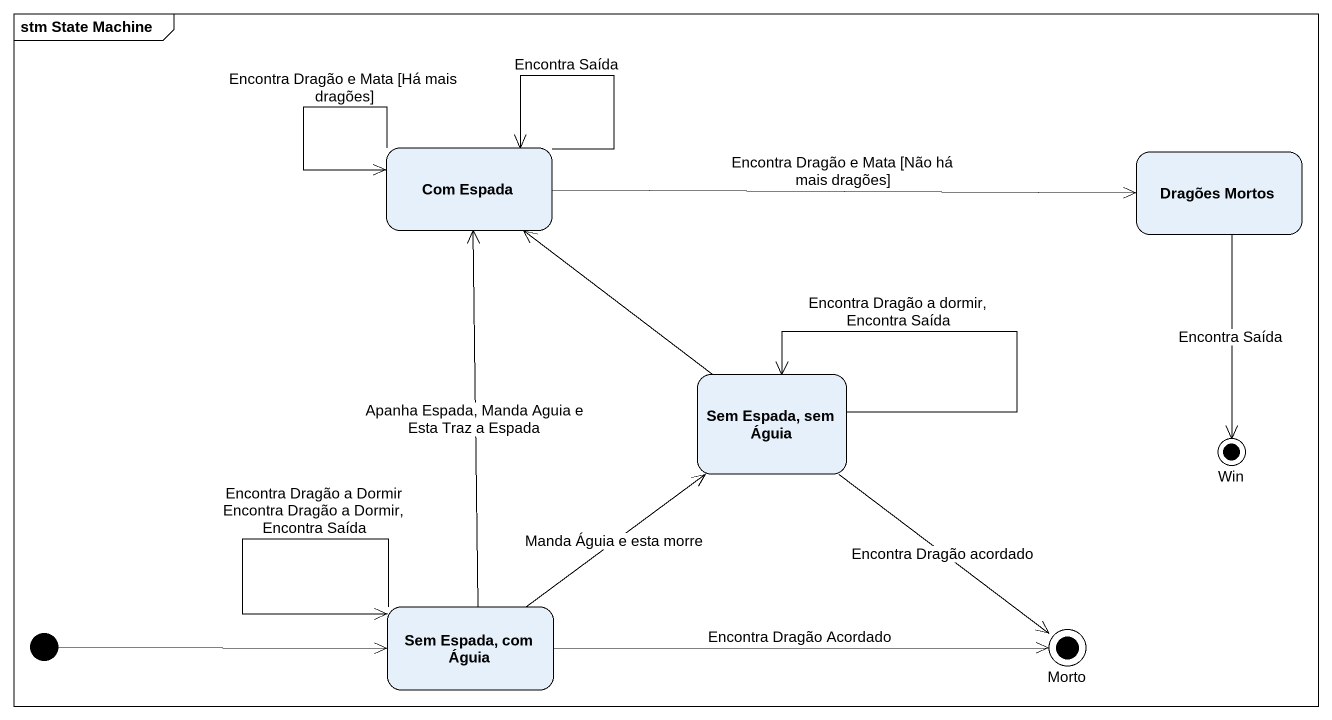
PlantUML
@startuml
mainframe stm State Machine
hide empty description
state "Com Espada" as Com_Espada
state "Dragões Mortos" as Dragões_Mortos
state "Sem Espada, sem Águia" as Sem_Espada_sem_Águia
state Win <<end>>
state "Sem Espada, com Águia" as Sem_Espada_com_Águia
state Morto <<end>>
[*] -right-> Sem_Espada_com_Águia
Com_Espada --> Com_Espada : Encontra Dragão e Mata [Há mais dragões]
Com_Espada --> Com_Espada : Encontra Saída
Com_Espada -right-> Dragões_Mortos : Encontra Dragão e Mata [Não há mais dragões]
Dragões_Mortos --> Win : Encontra Saída
Sem_Espada_sem_Águia -up-> Com_Espada
Sem_Espada_sem_Águia --> Sem_Espada_sem_Águia : Encontra Dragão a dormir, Encontra Saída
Sem_Espada_sem_Águia --> Morto : Encontra Dragão acordado
Sem_Espada_com_Águia -up-> Com_Espada : Apanha Espada, Manda Aguia e Esta Traz a Espada
Sem_Espada_com_Águia -up-> Sem_Espada_sem_Águia : Manda Águia e esta morre
Sem_Espada_com_Águia --> Sem_Espada_com_Águia : Encontra Dragão a Dormir Encontra Dragão a Dormir, Encontra Saída
Sem_Espada_com_Águia -right-> Morto : Encontra Dragão Acordado
@enduml
